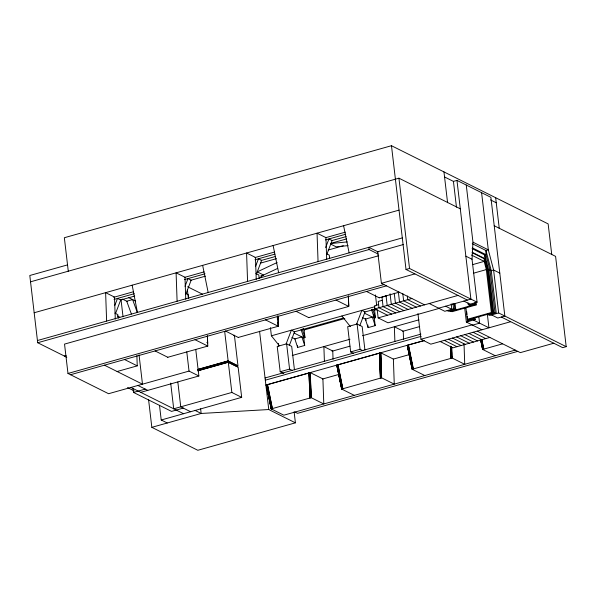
<?xml version="1.0" encoding="UTF-8"?>
<svg xmlns="http://www.w3.org/2000/svg" width="596" height="596" viewBox="0 0 596 596"><rect width="100%" height="100%" fill="white"/><g stroke="black" fill="none" stroke-linecap="round" stroke-linejoin="round"><path stroke-width="0.89" d="M485.949 250.491L485.941 254.648L489.987 270.04L495.03 312.982L496.304 313.615L491.26 270.673L485.949 250.491L472.233 243.652M468.061 302.842L468.277 304.668L477.083 302.187L472.039 259.253L472.971 242.185L466.258 185.043M484.31 258.776L484.168 261.383L486.321 269.593L491.365 312.527L492.318 312.997L487.275 270.062L484.31 258.776L472.278 252.771M266.643 385.515L266.531 386.126L267.686 385.687L266.345 385.202L267.5 384.77L267.224 385.299M266.896 386.744L266.777 387.355L267.939 386.916L266.591 386.432L267.753 385.999L267.477 386.528M267.15 387.974L267.03 388.585L268.185 388.145L266.844 387.661L267.999 387.221L267.723 387.758M267.395 389.203L267.284 389.814L268.438 389.374L267.09 388.89L268.252 388.45L267.976 388.987M267.649 390.432L267.53 391.043L268.684 390.603L267.343 390.119L268.498 389.68L268.222 390.216M267.895 391.661L267.783 392.272L268.938 391.833L267.589 391.348L268.751 390.909L268.476 391.445M268.148 392.891L268.029 393.502L269.191 393.062L267.842 392.578L268.997 392.138L268.729 392.675M268.394 394.12L268.282 394.731L269.437 394.291L268.096 393.807L269.25 393.367L268.975 393.904M268.647 395.349L268.528 395.96L269.69 395.52L268.342 395.036L269.504 394.597L269.228 395.133M268.9 396.578L268.781 397.189L269.936 396.75L268.595 396.265L269.75 395.826L269.474 396.362M269.146 397.808L269.034 398.419L270.189 397.979L268.841 397.495L270.003 397.055L269.727 397.592M269.399 399.037L269.28 399.648L270.435 399.208L269.094 398.724L270.249 398.284L269.973 398.821M269.645 400.266L269.534 400.877L270.688 400.438L269.347 399.953L270.502 399.514L270.226 400.05M269.899 401.495L269.779 402.106L270.942 401.667L269.593 401.183L270.748 400.743L270.48 401.279M270.144 402.725L270.033 403.336L271.187 402.896L269.846 402.412L271.001 401.972L270.726 402.509M270.398 403.954L270.279 404.565L271.441 404.125L270.092 403.641L271.255 403.201L270.979 403.738M270.651 405.183L270.532 405.794L271.687 405.355L270.346 404.87L271.5 404.431L271.225 404.967M270.897 406.412L270.785 407.023L271.94 406.584L270.591 406.1L271.754 405.66L271.478 406.196M271.15 407.642L271.031 408.253L272.193 407.813L270.845 407.329L272 406.889L271.724 407.426M337.12 365.691L337.008 366.302L338.163 365.862L336.822 365.378L337.977 364.946L337.701 365.475M337.373 366.92L337.254 367.531L338.416 367.091L337.068 366.607L338.223 366.175L337.954 366.704M337.627 368.149L337.507 368.76L338.662 368.321L337.321 367.836L338.476 367.404L338.2 367.933M337.872 369.378L337.753 369.989L338.915 369.55L337.567 369.066L338.729 368.633L338.454 369.162M338.126 370.608L338.007 371.219L339.161 370.779L337.82 370.295L338.975 369.863L338.699 370.392M338.372 371.837L338.26 372.448L339.415 372.008L338.066 371.524L339.228 371.092L338.953 371.621M338.625 373.066L338.506 373.677L339.668 373.238L338.319 372.753L339.474 372.314L339.199 372.85M338.871 374.295L338.759 374.906L339.914 374.467L338.573 373.983L339.727 373.543L339.452 374.079M339.124 375.525L339.005 376.136L340.167 375.696L338.819 375.212L339.981 374.772L339.705 375.309M339.377 376.754L339.258 377.365L340.413 376.925L339.072 376.441L340.227 376.001L339.951 376.538M339.623 377.983L339.511 378.594L340.666 378.155L339.318 377.67L340.48 377.231L340.204 377.767M339.876 379.212L339.757 379.823L340.912 379.384L339.571 378.9L340.726 378.46L340.45 378.996M340.122 380.442L340.011 381.053L341.165 380.613L339.824 380.129L340.979 379.689L340.703 380.226M340.376 381.671L340.256 382.282L341.419 381.842L340.07 381.358L341.225 380.918L340.957 381.455M340.621 382.9L340.51 383.511L341.664 383.072L340.323 382.587L341.478 382.148L341.203 382.684M340.875 384.129L340.756 384.74L341.918 384.301L340.569 383.817L341.731 383.377L341.456 383.913M341.128 385.359L341.009 385.97L342.164 385.53L340.823 385.046L341.977 384.606L341.702 385.143M341.374 386.588L341.262 387.199L342.417 386.759L341.068 386.275L342.231 385.835L341.955 386.372M341.627 387.817L341.508 388.428L342.663 387.989L341.322 387.504L342.476 387.065L342.201 387.601M407.597 345.866L407.485 346.477L408.64 346.038L407.299 345.561L408.454 345.121L408.178 345.65M407.85 347.095L407.731 347.706L408.893 347.267L407.545 346.79L408.7 346.35L408.431 346.879M408.096 348.325L407.984 348.936L409.139 348.496L407.798 348.019L408.953 347.58L408.677 348.109M408.349 349.554L408.23 350.165L409.392 349.725L408.044 349.241L409.206 348.809L408.93 349.338M408.603 350.783L408.483 351.394L409.638 350.955L408.297 350.47L409.452 350.038L409.176 350.567M408.849 352.012L408.737 352.623L409.892 352.184L408.543 351.7L409.705 351.267L409.43 351.796M409.102 353.242L408.983 353.853L410.145 353.413L408.796 352.929L409.951 352.497L409.675 353.026M409.348 354.471L409.236 355.082L410.391 354.642L409.05 354.158L410.204 353.726L409.929 354.255M409.601 355.7L409.482 356.311L410.644 355.872L409.296 355.387L410.458 354.955L410.182 355.484M409.854 356.93L409.735 357.54L410.89 357.101L409.549 356.617L410.704 356.177L410.428 356.713M410.1 358.159L409.988 358.77L411.143 358.33L409.795 357.846L410.957 357.406L410.681 357.943M410.353 359.388L410.234 359.999L411.389 359.559L410.048 359.075L411.203 358.636L410.927 359.172M410.599 360.617L410.488 361.228L411.642 360.789L410.294 360.304L411.456 359.865L411.18 360.401M410.853 361.846L410.733 362.457L411.896 362.018L410.547 361.534L411.702 361.094L411.434 361.63M411.098 363.076L410.987 363.687L412.141 363.247L410.8 362.763L411.955 362.323L411.68 362.86M411.352 364.305L411.233 364.916L412.395 364.476L411.046 363.992L412.208 363.553L411.933 364.089M411.605 365.534L411.486 366.145L412.641 365.706L411.3 365.221L412.454 364.782L412.179 365.318M411.851 366.764L411.739 367.374L412.894 366.935L411.545 366.451L412.708 366.011L412.432 366.547M412.104 367.993L411.985 368.604L413.14 368.164L411.799 367.68L412.953 367.24L412.678 367.777M481.076 340.793L480.965 341.404L482.119 340.964L480.771 340.48L481.933 340.048L481.657 340.577M481.33 342.022L481.21 342.633L482.373 342.193L481.024 341.709L482.179 341.27L481.903 341.806M481.575 343.251L481.464 343.862L482.618 343.423L481.277 342.938L482.432 342.499L482.157 343.035M481.829 344.481L481.71 345.091L482.872 344.652L481.523 344.168L482.685 343.728L482.41 344.264M482.082 345.71L481.963 346.321L483.118 345.881L481.777 345.397L482.931 344.957L482.656 345.494M482.328 346.939L482.216 347.55L483.371 347.11L482.022 346.626L483.185 346.187L482.909 346.723M482.581 348.168L482.462 348.779L483.617 348.34L482.276 347.855L483.43 347.416L483.155 347.952M207.468 336.747L207.505 337.709M207.512 338.036L207.55 338.997M207.557 339.318L207.594 340.286M207.602 340.607L207.639 341.575M207.684 342.856L207.646 341.895M207.497 343.758L207.699 343.177M277.982 317.884L277.945 316.923M278.027 319.173L277.989 318.212M278.168 323.352L278.205 324.321M278.22 324.641L278.25 325.61M309.279 373.469L309.078 374.042L310.263 373.826L309.048 373.081L310.225 372.858L309.868 373.357M309.324 374.757L309.123 375.331L310.307 375.115L309.093 374.37L310.278 374.146L309.92 374.646M309.369 376.039L309.168 376.62L310.352 376.396L309.138 375.651L310.322 375.435L309.965 375.934M309.413 377.328L309.22 377.909L310.397 377.685L309.182 376.94L310.367 376.724L310.009 377.216M309.458 378.616L309.264 379.19L310.441 378.974L309.227 378.229L310.412 378.006L310.054 378.505M309.503 379.905L309.309 380.479L310.494 380.263L309.272 379.51L310.456 379.294L310.099 379.794M309.555 381.187L309.354 381.768L310.538 381.544L309.317 380.799L310.501 380.583L310.144 381.082M309.6 382.476L309.399 383.049L310.583 382.833L309.361 382.088L310.546 381.865L310.188 382.364M309.644 383.764L309.443 384.338L310.628 384.122L309.406 383.377L310.59 383.153L310.233 383.653M309.689 385.046L309.488 385.627L310.672 385.403L309.458 384.658L310.635 384.442L310.278 384.942M309.734 386.335L309.533 386.916L310.717 386.692L309.503 385.947L310.68 385.731L310.322 386.223M309.778 387.623L309.577 388.197L310.762 387.981L309.548 387.236L310.732 387.013L310.367 387.512M309.823 388.912L309.622 389.486L310.807 389.27L309.592 388.525L310.777 388.301L310.419 388.801M309.868 390.194L309.667 390.775L310.851 390.551L309.637 389.806L310.821 389.59L310.464 390.089M309.913 391.483L309.719 392.064L310.896 391.84L309.682 391.095L310.866 390.879L310.509 391.371M309.957 392.771L309.764 393.345L310.941 393.129L309.726 392.384L310.911 392.161L310.553 392.66M310.009 394.06L309.808 394.634L310.993 394.418L309.771 393.665L310.956 393.449L310.598 393.949M310.054 395.342L309.853 395.923L311.038 395.699L309.816 394.954L311 394.738L310.643 395.237M310.099 396.631L309.898 397.204L311.082 396.988L309.86 396.243L311.045 396.02L310.687 396.519M348.466 298.387L348.504 299.348M348.511 299.669L348.548 300.637M348.556 300.958L348.593 301.926M348.6 302.246L348.638 303.208M348.645 303.535L348.682 304.496M348.697 304.817L348.727 305.785M379.756 353.644L379.555 354.218L380.74 354.002L379.525 353.257L380.702 353.033L380.345 353.532M379.801 354.933L379.6 355.507L380.784 355.291L379.57 354.546L380.755 354.322L380.39 354.821M379.846 356.214L379.645 356.795L380.829 356.572L379.615 355.827L380.799 355.611L380.442 356.11M379.89 357.503L379.697 358.084L380.874 357.861L379.659 357.116L380.844 356.9L380.486 357.391M379.935 358.792L379.741 359.366L380.918 359.15L379.704 358.405L380.889 358.181L380.531 358.68M379.98 360.081L379.786 360.655L380.963 360.438L379.749 359.686L380.933 359.47L380.576 359.969M380.032 361.362L379.831 361.943L381.015 361.72L379.794 360.975L380.978 360.759L380.62 361.258M380.077 362.651L379.875 363.225L381.06 363.009L379.838 362.264L381.023 362.048L380.665 362.539M380.121 363.94L379.92 364.514L381.105 364.298L379.883 363.553L381.067 363.329L380.71 363.828M380.166 365.221L379.965 365.802L381.149 365.586L379.935 364.834L381.112 364.618L380.755 365.117M380.211 366.51L380.01 367.091L381.194 366.868L379.98 366.123L381.157 365.907L380.799 366.406M380.255 367.799L380.054 368.373L381.239 368.157L380.024 367.412L381.202 367.188L380.844 367.687M380.3 369.088L380.099 369.662L381.284 369.445L380.069 368.7L381.254 368.477L380.896 368.976M380.345 370.369L380.144 370.95L381.328 370.727L380.114 369.982L381.298 369.766L380.941 370.265M380.39 371.658L380.196 372.239L381.373 372.016L380.159 371.271L381.343 371.055L380.986 371.546M380.434 372.947L380.241 373.521L381.418 373.305L380.203 372.56L381.388 372.336L381.03 372.835M380.486 374.236L380.285 374.81L381.47 374.593L380.248 373.841L381.433 373.625L381.075 374.124M380.531 375.517L380.33 376.098L381.514 375.875L380.293 375.13L381.477 374.914L381.12 375.413M380.576 376.806L380.375 377.38L381.559 377.164L380.337 376.419L381.522 376.195L381.164 376.694M450.688 346.686L450.487 347.267L451.671 347.043L450.457 346.298M450.732 347.975L450.531 348.548L451.716 348.332L450.502 347.587L451.679 347.364L451.321 347.863M450.777 349.263L450.576 349.837L451.761 349.621L450.546 348.876L451.731 348.653L451.373 349.152M450.822 350.545L450.621 351.126L451.805 350.902L450.591 350.157L451.775 349.941L451.418 350.441M450.867 351.834L450.673 352.415L451.85 352.191L450.636 351.446L451.82 351.23L451.463 351.722M450.911 353.123L450.718 353.696L451.895 353.48L450.68 352.735L451.865 352.512L451.507 353.011M450.956 354.411L450.762 354.985L451.947 354.769L450.725 354.017L451.91 353.8L451.552 354.3M451.008 355.693L450.807 356.274L451.992 356.05L450.77 355.305L451.954 355.089L451.597 355.589M451.053 356.982L450.852 357.555L452.036 357.339L450.814 356.594L451.999 356.378L451.641 356.87M114.886 305.301L117.509 298.425L120.683 300.004L115.445 313.757M185.036 286.333L187.986 278.6L191.16 280.18L185.922 293.932M255.513 266.509L258.463 258.776L261.629 260.355L256.399 274.108M286.132 343.944L291.37 330.191L294.543 331.778L289.306 345.531M325.662 247.549L328.94 238.951L332.106 240.531L326.876 254.283M356.609 324.12L361.846 310.367L365.02 311.954L359.783 325.707M234.042 335.503L234.355 335.183M259.104 278.161L263.588 275.039L277.661 268.416M234.072 335.496L234.235 335.429M277.118 262.523L257.248 271.873L263.588 275.039L260.906 275.792M551.754 254.648L548.141 223.902L391.475 145.715L64.346 237.73L68.279 271.195M67.534 264.885L29.8 275.494L37.697 342.737L66.797 357.257M30.545 281.811L398.933 178.189L460.298 208.816M491.603 314.934L497.787 318.018L504.834 316.036L490.888 197.336L456.961 180.402L453.437 181.393L456.462 207.162M34.173 312.751L399.037 210.12M113.702 297.307L133.377 291.772M184.35 277.438L204.026 271.903M254.999 257.561L274.674 252.026M325.647 237.692L345.322 232.157M114.037 299.401L134.264 293.709M184.432 279.599L205.031 273.802M254.991 259.752L274.905 254.149M325.468 239.927L345.665 234.243M120.414 300.079L134.748 296.048M190.288 280.425L205.516 276.142M261.055 260.519L275.389 256.489M331.823 240.613L346.149 236.582M260.482 263.134L276.455 258.642M330.653 243.399L346.634 238.899M328.143 250.044L343.333 245.768M37.436 340.532L402.307 237.901M37.697 342.737L369.088 249.523L378.244 254.097M377.499 251.803L403.254 244.561M378.713 255.729L64.532 344.101L67.981 373.461L108.576 393.718L189.036 371.084L198.87 375.994L195.741 349.36M64.338 356.035L66.126 355.529M391.475 145.715L406.01 269.466L409.534 268.476L477.083 302.187M485.658 250.573L488.303 249.836L481.59 192.694M377.708 251.75L381.418 283.316L414.89 273.899M484.325 255.103L485.941 254.648L472.464 247.921M67.981 373.461L383.951 284.583M70.522 374.728L386.491 285.849M472.576 264.639L484.168 261.383L471.481 255.051M117.121 371.517L137.244 365.862L136.879 355.656M167.774 357.272L207.795 346.075L207.356 335.831M238.251 337.448L278.272 326.25L277.915 316.044M308.728 317.623L348.749 306.426L348.377 295.81M379.205 297.799L399.178 292.182M386.081 295.981L381.969 297.136L383.079 306.605L395.766 312.937M473.842 273.102L486.321 269.593L487.275 270.062M382.341 300.295L378.229 301.449L378.974 307.76L391.654 314.092M488.377 270.495L489.987 270.04L491.26 270.673M490.962 270.763L493.607 270.018L499.791 273.102M378.602 304.608L374.489 305.763L374.862 308.922L387.549 315.247M270.442 327.658L271.404 335.809L375.04 306.657M374.862 308.922L411.858 298.514M294.23 331.868L343.37 318.041M364.812 312.013L375.532 308.996M344.816 318.517L304.094 329.968L302.477 329.163M364.581 313.213L374.288 318.055L375.458 317.72L372.671 309.197L374.571 310.144L376.344 309.652M294.104 333.037L303.811 337.88L304.981 337.545L304.094 329.968L303.312 328.389M377.179 309.629L378.147 317.892L458.026 295.422M294.446 369.818L291.69 346.365L286.616 343.832L277.222 346.477L280.187 371.733L283.808 373.543M364.923 349.994L362.167 326.541L357.093 324.008L347.699 326.653L350.664 351.908L353.562 353.353M197.663 369.46L228.141 360.885L237.968 365.788L234.414 335.481M197.768 369.55L228.007 361.042L237.521 365.795L237.67 367.054M197.812 370.719L228.29 362.144L238.117 367.054L241.678 397.361L161.218 419.994L159.497 405.31M197.909 370.816L228.156 362.308L236.873 366.659M133.057 388.734L133.489 392.406L145.238 389.099M304.698 345.457L301.904 336.926L294.856 338.908L297.65 347.438L304.698 345.457L303.513 335.354M375.175 325.632L372.381 317.102L365.333 319.084L368.127 327.614L375.175 325.632L373.893 314.688M438.596 308.192L470.9 299.103L456.961 180.402M140.723 392.347L198.87 375.994M439.073 308.423L387.981 322.801L378.147 317.892M455.061 303.513L455.813 309.905L453.593 308.795L444.787 311.276L429.247 303.52M469.544 305.301L476.003 303.483L474.736 302.85M292.256 355.477L349.979 339.243M362.502 335.719L418.876 319.858M475.928 303.103L476.144 304.928L452.066 311.701L451.112 311.224M332.017 351.223L349.912 346.187M402.702 331.339L419.703 326.556M280.187 371.733L289.582 369.088L292.48 370.541M350.664 351.908L360.058 349.263L362.957 350.716M491.365 312.527L467.286 319.3L468.24 319.776M467.227 316.282L467.651 319.94L492.907 312.833L493.861 313.31L488.817 270.375L484.764 254.984L472.084 248.651M465.893 307.424L467.428 320.745L473.887 318.927M488.571 314.792L495.03 312.982M265.056 377.968L420.918 334.125M464.634 307.424L466.348 322.034L475.161 319.56L474.945 317.735M494.226 225.75L555.591 256.369L566.2 346.663L498.651 312.952L489.837 315.426L487.625 314.323M265.317 380.181L421.178 336.338M241.678 397.361L231.851 392.451L173.704 408.811L170.687 383.094M417.938 313.541L420.962 339.258L472.054 324.887M472.531 325.125L479.579 323.144L478.826 316.714M183.292 408.089L171.544 411.396L133.489 392.406M265.89 385.053L424.441 340.458M266.367 384.986L310.3 372.627L311.179 397.666L271.24 408.908L266.285 384.942L271.158 408.863L283.845 415.196L515.249 350.105M336.844 365.162L380.777 352.802L381.656 377.842L394.261 384.137L393.382 359.097L380.695 352.765L381.582 377.804L341.717 389.084L336.762 365.117L341.717 389.084L354.322 395.372M424.799 375.547L412.112 369.215L407.239 345.293L424.017 340.636M510.668 321.698L430.796 344.168L420.962 339.258M322.466 379.041L338.595 374.504M393.233 359.135L409.355 354.598M148.583 399.7L151.831 427.339L201.165 413.46L268.766 409.541L295.407 422.832L294.111 411.776M489.875 337.448L452.878 347.855L440.191 341.523M271.158 408.863L272.417 408.573L267.544 384.651M309.927 397.964L309.041 372.917L309.927 397.964L311.105 397.629L323.792 403.961L322.905 378.914L310.218 372.589L311.105 397.629M341.635 389.039L342.894 388.748L338.021 364.827M380.397 378.14L379.518 353.093L380.397 378.14L381.582 377.804M412.112 369.215L413.371 368.924L408.498 345.002M450.449 346.254L450.874 358.315L452.059 357.98L464.738 364.312L464.023 343.907M480.607 339.645L482.589 349.39L483.848 349.1L481.784 339.318M502.637 343.817L482.671 349.435L480.681 339.69M517.782 351.372L297.546 413.326L295.005 412.06M553.796 343.221L520.323 352.638L477.187 331.115M295.407 422.832L197.812 450.285L151.831 427.339M566.2 346.663L562.676 347.654L501.31 317.027M277.155 317.608L277.743 317.497M277.2 318.897L277.788 318.785M206.857 342.581L207.453 342.469M330.691 243.555L347.222 241.901M348.057 245.619L336.114 246.811L330.564 244.04M444.556 176.96L453.578 181.467M490.501 199.891L496.245 202.759M472.971 242.185L488.303 249.836L493.607 270.018L498.651 312.952M472.062 252.205L484.898 258.612L487.863 269.899L492.907 312.833M465.856 256.168L472.039 259.253M487.863 269.899L488.817 270.375M377.983 251.885L368.827 247.318L369.088 249.523M406.01 269.466L467.376 300.093M474.833 303.811L475.779 304.288L450.531 311.395L449.578 310.918M475.198 304.452L476.144 304.928M463.852 301.084L470.035 304.169M468.277 304.668L470.497 305.778M472.941 318.45L475.161 319.56M445.644 306.21L451.835 309.294L451.187 303.811M473.395 320.052L488.936 327.807L487.319 314.032M467.651 319.94L468.605 320.41M447.134 310.613L448.401 311.246L454.86 309.428L454.219 303.953M467.428 320.745L468.702 321.378M466.348 322.034L481.888 329.789M326.362 253.672L329.26 255.125L329.685 258.731M381.418 283.316L424.546 304.839M420.433 306.001L407.746 299.669L407.321 296.003M473.082 332.27L485.762 338.603M416.321 307.156L403.641 300.824L402.769 293.455M468.97 333.425L481.65 339.757M412.216 308.311L399.529 301.978L398.359 292.055M464.858 334.579L477.545 340.912M408.104 309.466L395.416 303.133L394.254 293.217M460.745 335.742L473.433 342.067M366.518 291.466L379.28 297.836M482.589 349.39L495.276 355.723M403.991 310.62L391.304 304.295L390.067 293.768M456.633 336.896L469.32 343.229M399.879 311.782L387.191 305.45L386.029 295.527M452.52 338.051L465.208 344.384M448.416 339.206L461.095 345.538M444.303 340.368L456.983 346.693M335.988 300.056L348.749 306.426M450.874 358.315L450.531 346.298M362.383 317.616L365.624 319.233M255.885 273.497L258.783 274.95L259.208 278.555M296.041 311.291L308.803 317.661M265.511 319.881L278.272 326.25M291.906 337.44L295.147 339.05M187.628 286.773L202.528 294.208M185.408 293.321L188.306 294.774L188.731 298.38M225.4 330.989L238.325 337.485M128.319 297.434L135.65 301.092M122.448 299.088L127.298 301.509M195.034 339.705L207.795 346.075M114.931 313.146L117.829 314.599L118.254 318.204M117.315 315.947L119.796 317.184M155.087 350.94L167.849 357.309M124.557 359.53L137.244 365.862M104.434 365.184L142.489 384.182L139.039 354.821M195.138 410.45L201.165 413.46L200.621 408.856M137.937 385.463L147.771 390.365M190.586 411.732L180.752 406.83L177.839 382.029M130.889 387.445L183.538 413.713M127.544 387.579L134.13 390.864M161.218 419.994L167.245 422.996M341.88 315.984L350.411 326.63M271.404 335.809L279.36 345.747M277.699 316.215L277.937 316.603M277.93 322.645L278.161 323.032M207.222 336.04L207.46 336.427M137.266 312.386L132.603 299.572L126.732 301.218L131.396 314.04M371.494 309.525L374.288 318.055M365.504 318.659L366.063 320.365M302.194 329.022L304.981 337.545M301.017 329.35L303.811 337.88M407.321 345.337L412.194 369.259L452.133 358.025L451.664 346.85M343.601 225.713L349.122 252.86M273.124 245.537L278.645 272.685M202.647 265.362L208.168 292.509M132.17 285.186L137.423 312.408M495.656 197.708L499.277 228.529M466.69 311.715L467.011 314.457M443.96 171.909L447.581 202.729M452.953 303.319L453.593 308.795M398.933 178.189L409.534 268.476M375.45 294.931L376.635 305.033M374.571 310.144L375.458 317.72M367.829 325.088L368.127 327.614M357.093 324.008L360.058 349.263M297.456 345.755L297.65 347.438M286.616 343.832L289.582 369.088M278.369 343.4L278.69 346.134M259.565 331.227L268.766 409.541M224.685 331.495L228.141 360.885M228.29 362.144L231.851 392.451M228.007 361.042L228.156 362.308M187.353 289.514L188.321 297.799M186.772 351.804L189.036 371.084M120.988 299.348L123.044 316.834M484.764 254.984L484.898 258.612M403.529 339.437L403.239 331.19L394.358 326.757L394.88 341.426M348.31 296.182L348.675 306.389M333.052 359.261L332.762 351.014L323.881 346.581L324.403 361.25M326.705 259.61L325.93 237.61L317.05 233.178L318.055 261.599M277.833 316.007L278.198 326.213M256.235 279.435L255.453 257.435L246.573 253.002L247.578 281.424M185.758 299.259L184.976 277.259L176.096 272.826L177.101 301.248M115.281 319.084L114.499 297.084L105.619 292.651L106.624 321.073M480.83 339.564L480.711 340.174L481.866 339.735L480.83 339.564"/></g></svg>
